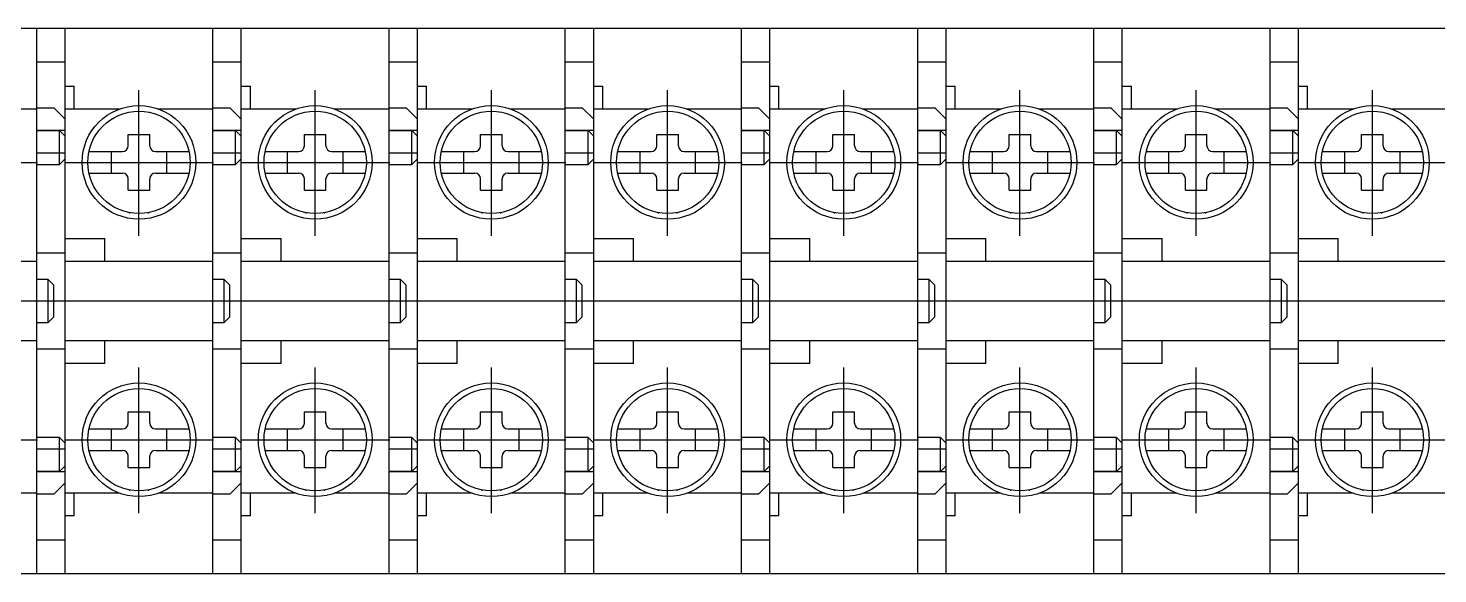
# Model space of a CAD drawing. Header units: millimetres. Extents: x 14879 to 47640, y -20740 to 344.
# Drawn here: x 43617.5 to 43741.5, y -4092.4 to -4044.4 of the extents above; entities that cross this region are included whole.
import ezdxf

# ---------------------------------------------------------------- set-up
doc = ezdxf.new("R2010")
doc.units = ezdxf.units.MM
doc.linetypes.add('CENTER', pattern=[50.8, 31.75, -6.35, 6.35, -6.35])

msp = doc.modelspace()

# ---------------------------------------------------------------- linework, layer by layer
at = {"color": 3}
for p, q in [((43602.77, -4044.38), (43618.27, -4044.38)), ((43618.27, -4092.38), (43618.27, -4044.38)), ((43618.27, -4044.38), (43633.77, -4044.38)), ((43618.27, -4092.38), (43618.27, -4044.38)), ((43620.77, -4064.88), (43620.77, -4044.38)), ((43633.77, -4092.38), (43633.77, -4044.38)), ((43633.77, -4044.38), (43649.27, -4044.38)), ((43633.77, -4092.38), (43633.77, -4044.38)), ((43636.27, -4064.88), (43636.27, -4044.38)), ((43649.27, -4092.38), (43649.27, -4044.38)), ((43649.27, -4044.38), (43664.77, -4044.38)), ((43649.27, -4092.38), (43649.27, -4044.38)), ((43651.77, -4064.88), (43651.77, -4044.38)), ((43664.77, -4092.38), (43664.77, -4044.38)), ((43664.77, -4044.38), (43680.27, -4044.38)), ((43664.77, -4092.38), (43664.77, -4044.38)), ((43667.27, -4064.88), (43667.27, -4044.38)), ((43680.27, -4092.38), (43680.27, -4044.38)), ((43680.27, -4044.38), (43695.77, -4044.38)), ((43680.27, -4092.38), (43680.27, -4044.38)), ((43682.77, -4064.88), (43682.77, -4044.38)), ((43695.77, -4092.38), (43695.77, -4044.38)), ((43695.77, -4044.38), (43711.27, -4044.38)), ((43695.77, -4092.38), (43695.77, -4044.38)), ((43698.27, -4064.88), (43698.27, -4044.38)), ((43711.27, -4092.38), (43711.27, -4044.38)), ((43711.27, -4044.38), (43726.77, -4044.38)), ((43711.27, -4092.38), (43711.27, -4044.38)), ((43713.77, -4064.88), (43713.77, -4044.38)), ((43726.77, -4092.38), (43726.77, -4044.38)), ((43726.77, -4044.38), (43742.27, -4044.38)), ((43726.77, -4092.38), (43726.77, -4044.38)), ((43729.27, -4064.88), (43729.27, -4044.38)), ((43620.77, -4047.38), (43618.27, -4047.38)), ((43636.27, -4047.38), (43633.77, -4047.38)), ((43651.77, -4047.38), (43649.27, -4047.38)), ((43667.27, -4047.38), (43664.77, -4047.38)), ((43682.77, -4047.38), (43680.27, -4047.38)), ((43698.27, -4047.38), (43695.77, -4047.38)), ((43713.77, -4047.38), (43711.27, -4047.38)), ((43729.27, -4047.38), (43726.77, -4047.38)), ((43620.77, -4049.48), (43621.57, -4049.48)), ((43621.57, -4051.48), (43621.57, -4049.48)), ((43636.27, -4049.48), (43637.07, -4049.48)), ((43637.07, -4051.48), (43637.07, -4049.48)), ((43651.77, -4049.48), (43652.57, -4049.48)), ((43652.57, -4051.48), (43652.57, -4049.48)), ((43667.27, -4049.48), (43668.07, -4049.48)), ((43668.07, -4051.48), (43668.07, -4049.48)), ((43682.77, -4049.48), (43683.57, -4049.48)), ((43683.57, -4051.48), (43683.57, -4049.48)), ((43698.27, -4049.48), (43699.07, -4049.48)), ((43699.07, -4051.48), (43699.07, -4049.48)), ((43713.77, -4049.48), (43714.57, -4049.48)), ((43714.57, -4051.48), (43714.57, -4049.48)), ((43729.27, -4049.48), (43730.07, -4049.48)), ((43730.07, -4051.48), (43730.07, -4049.48)), ((43613.48, -4051.48), (43618.27, -4051.48)), ((43618.27, -4051.38), (43619.77, -4051.38)), ((43620.77, -4052.39), (43619.77, -4051.39)), ((43620.77, -4051.48), (43625.57, -4051.48)), ((43628.98, -4051.48), (43633.77, -4051.48)), ((43633.77, -4051.38), (43635.27, -4051.38)), ((43636.27, -4052.39), (43635.27, -4051.39)), ((43636.27, -4051.48), (43641.07, -4051.48)), ((43644.48, -4051.48), (43649.27, -4051.48)), ((43649.27, -4051.38), (43650.77, -4051.38)), ((43651.77, -4052.39), (43650.77, -4051.39)), ((43651.77, -4051.48), (43656.57, -4051.48)), ((43659.98, -4051.48), (43664.77, -4051.48)), ((43664.77, -4051.38), (43666.27, -4051.38)), ((43667.27, -4052.39), (43666.27, -4051.39)), ((43667.27, -4051.48), (43672.07, -4051.48)), ((43675.48, -4051.48), (43680.27, -4051.48)), ((43680.27, -4051.38), (43681.77, -4051.38)), ((43682.77, -4052.39), (43681.77, -4051.39)), ((43682.77, -4051.48), (43687.57, -4051.48)), ((43690.98, -4051.48), (43695.77, -4051.48)), ((43695.77, -4051.38), (43697.27, -4051.38)), ((43698.27, -4052.39), (43697.27, -4051.39)), ((43698.27, -4051.48), (43703.07, -4051.48)), ((43706.48, -4051.48), (43711.27, -4051.48)), ((43711.27, -4051.38), (43712.77, -4051.38)), ((43713.77, -4052.39), (43712.77, -4051.39)), ((43713.77, -4051.48), (43718.57, -4051.48)), ((43721.98, -4051.48), (43726.77, -4051.48)), ((43726.77, -4051.38), (43728.27, -4051.38)), ((43729.27, -4052.39), (43728.27, -4051.39)), ((43729.27, -4051.48), (43734.07, -4051.48)), ((43737.48, -4051.48), (43742.27, -4051.48)), ((43618.27, -4053.38), (43620.27, -4053.38)), ((43620.77, -4053.38), (43618.27, -4053.38)), ((43620.27, -4056.38), (43620.27, -4053.38)), ((43620.27, -4053.39), (43620.77, -4053.89)), ((43620.77, -4084.38), (43620.77, -4052.38)), ((43633.77, -4053.38), (43635.77, -4053.38)), ((43636.27, -4053.38), (43633.77, -4053.38)), ((43635.77, -4056.38), (43635.77, -4053.38)), ((43635.77, -4053.39), (43636.27, -4053.89)), ((43636.27, -4084.38), (43636.27, -4052.38)), ((43649.27, -4053.38), (43651.27, -4053.38)), ((43651.77, -4053.38), (43649.27, -4053.38)), ((43651.27, -4056.38), (43651.27, -4053.38)), ((43651.27, -4053.39), (43651.77, -4053.89)), ((43651.77, -4084.38), (43651.77, -4052.38)), ((43664.77, -4053.38), (43666.77, -4053.38)), ((43667.27, -4053.38), (43664.77, -4053.38)), ((43666.77, -4056.38), (43666.77, -4053.38)), ((43666.77, -4053.39), (43667.27, -4053.89)), ((43667.27, -4084.38), (43667.27, -4052.38)), ((43680.27, -4053.38), (43682.27, -4053.38)), ((43682.77, -4053.38), (43680.27, -4053.38)), ((43682.27, -4056.38), (43682.27, -4053.38)), ((43682.27, -4053.39), (43682.77, -4053.89)), ((43682.77, -4084.38), (43682.77, -4052.38)), ((43695.77, -4053.38), (43697.77, -4053.38)), ((43698.27, -4053.38), (43695.77, -4053.38)), ((43697.77, -4056.38), (43697.77, -4053.38)), ((43697.77, -4053.39), (43698.27, -4053.89)), ((43698.27, -4084.38), (43698.27, -4052.38)), ((43711.27, -4053.38), (43713.27, -4053.38)), ((43713.77, -4053.38), (43711.27, -4053.38)), ((43713.27, -4056.38), (43713.27, -4053.38)), ((43713.27, -4053.39), (43713.77, -4053.89)), ((43713.77, -4084.38), (43713.77, -4052.38)), ((43726.77, -4053.38), (43728.77, -4053.38)), ((43729.27, -4053.38), (43726.77, -4053.38)), ((43728.77, -4056.38), (43728.77, -4053.38)), ((43728.77, -4053.39), (43729.27, -4053.89)), ((43729.27, -4084.38), (43729.27, -4052.38)), ((43626.32, -4053.73), (43628.22, -4053.73)), ((43626.32, -4054.73), (43626.32, -4053.73)), ((43628.22, -4054.73), (43628.22, -4053.73)), ((43641.82, -4053.73), (43643.72, -4053.73)), ((43641.82, -4054.73), (43641.82, -4053.73)), ((43643.72, -4054.73), (43643.72, -4053.73)), ((43657.32, -4053.73), (43659.22, -4053.73)), ((43657.32, -4054.73), (43657.32, -4053.73)), ((43659.22, -4054.73), (43659.22, -4053.73)), ((43672.82, -4053.73), (43674.72, -4053.73)), ((43672.82, -4054.73), (43672.82, -4053.73)), ((43674.72, -4054.73), (43674.72, -4053.73)), ((43688.32, -4053.73), (43690.22, -4053.73)), ((43688.32, -4054.73), (43688.32, -4053.73)), ((43690.22, -4054.73), (43690.22, -4053.73)), ((43703.82, -4053.73), (43705.72, -4053.73)), ((43703.82, -4054.73), (43703.82, -4053.73)), ((43705.72, -4054.73), (43705.72, -4053.73)), ((43719.32, -4053.73), (43721.22, -4053.73)), ((43719.32, -4054.73), (43719.32, -4053.73)), ((43721.22, -4054.73), (43721.22, -4053.73)), ((43734.82, -4053.73), (43736.72, -4053.73)), ((43734.82, -4054.73), (43734.82, -4053.73)), ((43736.72, -4054.73), (43736.72, -4053.73)), ((43620.77, -4055.39), (43618.27, -4055.39)), ((43620.27, -4056.39), (43620.77, -4055.89)), ((43622.88, -4055.23), (43625.82, -4055.23)), ((43624.82, -4055.23), (43624.82, -4057.14)), ((43628.72, -4055.23), (43631.67, -4055.23)), ((43629.72, -4057.14), (43629.72, -4055.23)), ((43636.27, -4055.39), (43633.77, -4055.39)), ((43635.77, -4056.39), (43636.27, -4055.89)), ((43638.38, -4055.23), (43641.32, -4055.23)), ((43640.32, -4055.23), (43640.32, -4057.14)), ((43644.22, -4055.23), (43647.17, -4055.23)), ((43645.22, -4057.14), (43645.22, -4055.23)), ((43651.77, -4055.39), (43649.27, -4055.39)), ((43651.27, -4056.39), (43651.77, -4055.89)), ((43653.88, -4055.23), (43656.82, -4055.23)), ((43655.82, -4055.23), (43655.82, -4057.14)), ((43659.72, -4055.23), (43662.67, -4055.23)), ((43660.72, -4057.14), (43660.72, -4055.23)), ((43667.27, -4055.39), (43664.77, -4055.39)), ((43666.77, -4056.39), (43667.27, -4055.89)), ((43669.38, -4055.23), (43672.32, -4055.23)), ((43671.32, -4055.23), (43671.32, -4057.14)), ((43675.22, -4055.23), (43678.17, -4055.23)), ((43676.22, -4057.14), (43676.22, -4055.23)), ((43682.77, -4055.39), (43680.27, -4055.39)), ((43682.27, -4056.39), (43682.77, -4055.89)), ((43684.88, -4055.23), (43687.82, -4055.23)), ((43686.82, -4055.23), (43686.82, -4057.14)), ((43690.72, -4055.23), (43693.67, -4055.23)), ((43691.72, -4057.14), (43691.72, -4055.23)), ((43698.27, -4055.39), (43695.77, -4055.39)), ((43697.77, -4056.39), (43698.27, -4055.89)), ((43700.38, -4055.23), (43703.32, -4055.23)), ((43702.32, -4055.23), (43702.32, -4057.14)), ((43706.22, -4055.23), (43709.17, -4055.23)), ((43707.22, -4057.14), (43707.22, -4055.23)), ((43713.77, -4055.39), (43711.27, -4055.39)), ((43713.27, -4056.39), (43713.77, -4055.89)), ((43715.88, -4055.23), (43718.82, -4055.23)), ((43717.82, -4055.23), (43717.82, -4057.14)), ((43721.72, -4055.23), (43724.67, -4055.23)), ((43722.72, -4057.14), (43722.72, -4055.23)), ((43729.27, -4055.39), (43726.77, -4055.39)), ((43728.77, -4056.39), (43729.27, -4055.89)), ((43731.38, -4055.23), (43734.32, -4055.23)), ((43733.32, -4055.23), (43733.32, -4057.14)), ((43737.22, -4055.23), (43740.17, -4055.23)), ((43738.22, -4057.14), (43738.22, -4055.23)), ((43618.27, -4056.38), (43620.27, -4056.38)), ((43622.88, -4057.14), (43625.82, -4057.14)), ((43628.72, -4057.14), (43631.67, -4057.14)), ((43633.77, -4056.38), (43635.77, -4056.38)), ((43638.38, -4057.14), (43641.32, -4057.14)), ((43644.22, -4057.14), (43647.17, -4057.14)), ((43649.27, -4056.38), (43651.27, -4056.38)), ((43653.88, -4057.14), (43656.82, -4057.14)), ((43659.72, -4057.14), (43662.67, -4057.14)), ((43664.77, -4056.38), (43666.77, -4056.38)), ((43669.38, -4057.14), (43672.32, -4057.14)), ((43675.22, -4057.14), (43678.17, -4057.14)), ((43680.27, -4056.38), (43682.27, -4056.38)), ((43684.88, -4057.14), (43687.82, -4057.14)), ((43690.72, -4057.14), (43693.67, -4057.14)), ((43695.77, -4056.38), (43697.77, -4056.38)), ((43700.38, -4057.14), (43703.32, -4057.14)), ((43706.22, -4057.14), (43709.17, -4057.14)), ((43711.27, -4056.38), (43713.27, -4056.38)), ((43715.88, -4057.14), (43718.82, -4057.14)), ((43721.72, -4057.14), (43724.67, -4057.14)), ((43726.77, -4056.38), (43728.77, -4056.38)), ((43731.38, -4057.14), (43734.32, -4057.14)), ((43737.22, -4057.14), (43740.17, -4057.14)), ((43626.32, -4058.63), (43626.32, -4057.63)), ((43628.22, -4058.63), (43628.22, -4057.63)), ((43641.82, -4058.63), (43641.82, -4057.63)), ((43643.72, -4058.63), (43643.72, -4057.63)), ((43657.32, -4058.63), (43657.32, -4057.63)), ((43659.22, -4058.63), (43659.22, -4057.63)), ((43672.82, -4058.63), (43672.82, -4057.63)), ((43674.72, -4058.63), (43674.72, -4057.63)), ((43688.32, -4058.63), (43688.32, -4057.63)), ((43690.22, -4058.63), (43690.22, -4057.63)), ((43703.82, -4058.63), (43703.82, -4057.63)), ((43705.72, -4058.63), (43705.72, -4057.63)), ((43719.32, -4058.63), (43719.32, -4057.63)), ((43721.22, -4058.63), (43721.22, -4057.63)), ((43734.82, -4058.63), (43734.82, -4057.63)), ((43736.72, -4058.63), (43736.72, -4057.63)), ((43626.32, -4058.63), (43628.22, -4058.63)), ((43641.82, -4058.63), (43643.72, -4058.63)), ((43657.32, -4058.63), (43659.22, -4058.63)), ((43672.82, -4058.63), (43674.72, -4058.63)), ((43688.32, -4058.63), (43690.22, -4058.63)), ((43703.82, -4058.63), (43705.72, -4058.63)), ((43719.32, -4058.63), (43721.22, -4058.63)), ((43734.82, -4058.63), (43736.72, -4058.63)), ((43626.47, -4060.68), (43626.47, -4060.61)), ((43628.07, -4060.61), (43628.07, -4060.68)), ((43641.97, -4060.68), (43641.97, -4060.61)), ((43643.57, -4060.61), (43643.57, -4060.68)), ((43657.47, -4060.68), (43657.47, -4060.61)), ((43659.07, -4060.61), (43659.07, -4060.68)), ((43672.97, -4060.68), (43672.97, -4060.61)), ((43674.57, -4060.61), (43674.57, -4060.68)), ((43688.47, -4060.68), (43688.47, -4060.61)), ((43690.07, -4060.61), (43690.07, -4060.68)), ((43703.97, -4060.68), (43703.97, -4060.61)), ((43705.57, -4060.61), (43705.57, -4060.68)), ((43719.47, -4060.68), (43719.47, -4060.61)), ((43721.07, -4060.61), (43721.07, -4060.68)), ((43734.97, -4060.68), (43734.97, -4060.61)), ((43736.57, -4060.61), (43736.57, -4060.68)), ((43620.77, -4062.88), (43624.27, -4062.88)), ((43624.27, -4064.88), (43624.27, -4062.88)), ((43636.27, -4062.88), (43639.77, -4062.88)), ((43639.77, -4064.88), (43639.77, -4062.88)), ((43651.77, -4062.88), (43655.27, -4062.88)), ((43655.27, -4064.88), (43655.27, -4062.88)), ((43667.27, -4062.88), (43670.77, -4062.88)), ((43670.77, -4064.88), (43670.77, -4062.88)), ((43682.77, -4062.88), (43686.27, -4062.88)), ((43686.27, -4064.88), (43686.27, -4062.88)), ((43698.27, -4062.88), (43701.77, -4062.88)), ((43701.77, -4064.88), (43701.77, -4062.88)), ((43713.77, -4062.88), (43717.27, -4062.88)), ((43717.27, -4064.88), (43717.27, -4062.88)), ((43729.27, -4062.88), (43732.77, -4062.88)), ((43732.77, -4064.88), (43732.77, -4062.88)), ((43620.77, -4064.18), (43618.27, -4064.18)), ((43636.27, -4064.18), (43633.77, -4064.18)), ((43651.77, -4064.18), (43649.27, -4064.18)), ((43667.27, -4064.18), (43664.77, -4064.18)), ((43682.77, -4064.18), (43680.27, -4064.18)), ((43698.27, -4064.18), (43695.77, -4064.18)), ((43713.77, -4064.18), (43711.27, -4064.18)), ((43729.27, -4064.18), (43726.77, -4064.18)), ((43605.27, -4064.88), (43618.27, -4064.88)), ((43620.77, -4064.88), (43633.77, -4064.88)), ((43636.27, -4064.88), (43649.27, -4064.88)), ((43651.77, -4064.88), (43664.77, -4064.88)), ((43667.27, -4064.88), (43680.27, -4064.88)), ((43682.77, -4064.88), (43695.77, -4064.88)), ((43698.27, -4064.88), (43711.27, -4064.88)), ((43713.77, -4064.88), (43726.77, -4064.88)), ((43729.27, -4064.88), (43742.27, -4064.88)), ((43619.27, -4066.49), (43618.27, -4066.49)), ((43619.27, -4070.28), (43619.27, -4066.49)), ((43619.27, -4066.49), (43619.77, -4066.99)), ((43619.77, -4069.78), (43619.77, -4066.99)), ((43634.77, -4066.49), (43633.77, -4066.49)), ((43634.77, -4070.28), (43634.77, -4066.49)), ((43634.77, -4066.49), (43635.27, -4066.99)), ((43635.27, -4069.78), (43635.27, -4066.99)), ((43650.27, -4066.49), (43649.27, -4066.49)), ((43650.27, -4070.28), (43650.27, -4066.49)), ((43650.27, -4066.49), (43650.77, -4066.99)), ((43650.77, -4069.78), (43650.77, -4066.99)), ((43665.77, -4066.49), (43664.77, -4066.49)), ((43665.77, -4070.28), (43665.77, -4066.49)), ((43665.77, -4066.49), (43666.27, -4066.99)), ((43666.27, -4069.78), (43666.27, -4066.99)), ((43681.27, -4066.49), (43680.27, -4066.49)), ((43681.27, -4070.28), (43681.27, -4066.49)), ((43681.27, -4066.49), (43681.77, -4066.99)), ((43681.77, -4069.78), (43681.77, -4066.99)), ((43696.77, -4066.49), (43695.77, -4066.49)), ((43696.77, -4070.28), (43696.77, -4066.49)), ((43696.77, -4066.49), (43697.27, -4066.99)), ((43697.27, -4069.78), (43697.27, -4066.99)), ((43712.27, -4066.49), (43711.27, -4066.49)), ((43712.27, -4070.28), (43712.27, -4066.49)), ((43712.27, -4066.49), (43712.77, -4066.99)), ((43712.77, -4069.78), (43712.77, -4066.99)), ((43727.77, -4066.49), (43726.77, -4066.49)), ((43727.77, -4070.28), (43727.77, -4066.49)), ((43727.77, -4066.49), (43728.27, -4066.99)), ((43728.27, -4069.78), (43728.27, -4066.99)), ((43618.27, -4070.28), (43619.27, -4070.28)), ((43619.77, -4069.78), (43619.27, -4070.28)), ((43633.77, -4070.28), (43634.77, -4070.28)), ((43635.27, -4069.78), (43634.77, -4070.28)), ((43649.27, -4070.28), (43650.27, -4070.28)), ((43650.77, -4069.78), (43650.27, -4070.28)), ((43664.77, -4070.28), (43665.77, -4070.28)), ((43666.27, -4069.78), (43665.77, -4070.28)), ((43680.27, -4070.28), (43681.27, -4070.28)), ((43681.77, -4069.78), (43681.27, -4070.28)), ((43695.77, -4070.28), (43696.77, -4070.28)), ((43697.27, -4069.78), (43696.77, -4070.28)), ((43711.27, -4070.28), (43712.27, -4070.28)), ((43712.77, -4069.78), (43712.27, -4070.28)), ((43726.77, -4070.28), (43727.77, -4070.28)), ((43728.27, -4069.78), (43727.77, -4070.28)), ((43618.27, -4071.88), (43605.27, -4071.88)), ((43633.77, -4071.88), (43620.77, -4071.88)), ((43620.77, -4092.38), (43620.77, -4071.88)), ((43624.27, -4073.88), (43624.27, -4071.88)), ((43649.27, -4071.88), (43636.27, -4071.88)), ((43636.27, -4092.38), (43636.27, -4071.88)), ((43639.77, -4073.88), (43639.77, -4071.88)), ((43664.77, -4071.88), (43651.77, -4071.88)), ((43651.77, -4092.38), (43651.77, -4071.88)), ((43655.27, -4073.88), (43655.27, -4071.88)), ((43680.27, -4071.88), (43667.27, -4071.88)), ((43667.27, -4092.38), (43667.27, -4071.88)), ((43670.77, -4073.88), (43670.77, -4071.88)), ((43695.77, -4071.88), (43682.77, -4071.88)), ((43682.77, -4092.38), (43682.77, -4071.88)), ((43686.27, -4073.88), (43686.27, -4071.88)), ((43711.27, -4071.88), (43698.27, -4071.88)), ((43698.27, -4092.38), (43698.27, -4071.88)), ((43701.77, -4073.88), (43701.77, -4071.88)), ((43726.77, -4071.88), (43713.77, -4071.88)), ((43713.77, -4092.38), (43713.77, -4071.88)), ((43717.27, -4073.88), (43717.27, -4071.88)), ((43742.27, -4071.88), (43729.27, -4071.88)), ((43729.27, -4092.38), (43729.27, -4071.88)), ((43732.77, -4073.88), (43732.77, -4071.88)), ((43618.27, -4072.59), (43620.77, -4072.59)), ((43633.77, -4072.59), (43636.27, -4072.59)), ((43649.27, -4072.59), (43651.77, -4072.59)), ((43664.77, -4072.59), (43667.27, -4072.59)), ((43680.27, -4072.59), (43682.77, -4072.59)), ((43695.77, -4072.59), (43698.27, -4072.59)), ((43711.27, -4072.59), (43713.77, -4072.59)), ((43726.77, -4072.59), (43729.27, -4072.59)), ((43624.27, -4073.88), (43620.77, -4073.88)), ((43639.77, -4073.88), (43636.27, -4073.88)), ((43655.27, -4073.88), (43651.77, -4073.88)), ((43670.77, -4073.88), (43667.27, -4073.88)), ((43686.27, -4073.88), (43682.77, -4073.88)), ((43701.77, -4073.88), (43698.27, -4073.88)), ((43717.27, -4073.88), (43713.77, -4073.88)), ((43732.77, -4073.88), (43729.27, -4073.88)), ((43626.32, -4078.13), (43628.22, -4078.13)), ((43626.32, -4079.13), (43626.32, -4078.13)), ((43628.22, -4079.13), (43628.22, -4078.13)), ((43641.82, -4078.13), (43643.72, -4078.13)), ((43641.82, -4079.13), (43641.82, -4078.13)), ((43643.72, -4079.13), (43643.72, -4078.13)), ((43657.32, -4078.13), (43659.22, -4078.13)), ((43657.32, -4079.13), (43657.32, -4078.13)), ((43659.22, -4079.13), (43659.22, -4078.13)), ((43672.82, -4078.13), (43674.72, -4078.13)), ((43672.82, -4079.13), (43672.82, -4078.13)), ((43674.72, -4079.13), (43674.72, -4078.13)), ((43688.32, -4078.13), (43690.22, -4078.13)), ((43688.32, -4079.13), (43688.32, -4078.13)), ((43690.22, -4079.13), (43690.22, -4078.13)), ((43703.82, -4078.13), (43705.72, -4078.13)), ((43703.82, -4079.13), (43703.82, -4078.13)), ((43705.72, -4079.13), (43705.72, -4078.13)), ((43719.32, -4078.13), (43721.22, -4078.13)), ((43719.32, -4079.13), (43719.32, -4078.13)), ((43721.22, -4079.13), (43721.22, -4078.13)), ((43734.82, -4078.13), (43736.72, -4078.13)), ((43734.82, -4079.13), (43734.82, -4078.13)), ((43736.72, -4079.13), (43736.72, -4078.13)), ((43620.27, -4080.38), (43618.27, -4080.38)), ((43620.27, -4083.38), (43620.27, -4080.38)), ((43620.77, -4080.88), (43620.27, -4080.38)), ((43622.88, -4079.63), (43625.82, -4079.63)), ((43624.82, -4079.63), (43624.82, -4081.53)), ((43628.72, -4079.63), (43631.67, -4079.63)), ((43629.72, -4081.53), (43629.72, -4079.63)), ((43635.77, -4080.38), (43633.77, -4080.38)), ((43635.77, -4083.38), (43635.77, -4080.38)), ((43636.27, -4080.88), (43635.77, -4080.38)), ((43638.38, -4079.63), (43641.32, -4079.63)), ((43640.32, -4079.63), (43640.32, -4081.53)), ((43644.22, -4079.63), (43647.17, -4079.63)), ((43645.22, -4081.53), (43645.22, -4079.63)), ((43651.27, -4080.38), (43649.27, -4080.38)), ((43651.27, -4083.38), (43651.27, -4080.38)), ((43651.77, -4080.88), (43651.27, -4080.38)), ((43653.88, -4079.63), (43656.82, -4079.63)), ((43655.82, -4079.63), (43655.82, -4081.53)), ((43659.72, -4079.63), (43662.67, -4079.63)), ((43660.72, -4081.53), (43660.72, -4079.63)), ((43666.77, -4080.38), (43664.77, -4080.38)), ((43666.77, -4083.38), (43666.77, -4080.38)), ((43667.27, -4080.88), (43666.77, -4080.38)), ((43669.38, -4079.63), (43672.32, -4079.63)), ((43671.32, -4079.63), (43671.32, -4081.53)), ((43675.22, -4079.63), (43678.17, -4079.63)), ((43676.22, -4081.53), (43676.22, -4079.63)), ((43682.27, -4080.38), (43680.27, -4080.38)), ((43682.27, -4083.38), (43682.27, -4080.38)), ((43682.77, -4080.88), (43682.27, -4080.38)), ((43684.88, -4079.63), (43687.82, -4079.63)), ((43686.82, -4079.63), (43686.82, -4081.53)), ((43690.72, -4079.63), (43693.67, -4079.63)), ((43691.72, -4081.53), (43691.72, -4079.63)), ((43697.77, -4080.38), (43695.77, -4080.38)), ((43697.77, -4083.38), (43697.77, -4080.38)), ((43698.27, -4080.88), (43697.77, -4080.38)), ((43700.38, -4079.63), (43703.32, -4079.63)), ((43702.32, -4079.63), (43702.32, -4081.53)), ((43706.22, -4079.63), (43709.17, -4079.63)), ((43707.22, -4081.53), (43707.22, -4079.63)), ((43713.27, -4080.38), (43711.27, -4080.38)), ((43713.27, -4083.38), (43713.27, -4080.38)), ((43713.77, -4080.88), (43713.27, -4080.38)), ((43715.88, -4079.63), (43718.82, -4079.63)), ((43717.82, -4079.63), (43717.82, -4081.53)), ((43721.72, -4079.63), (43724.67, -4079.63)), ((43722.72, -4081.53), (43722.72, -4079.63)), ((43728.77, -4080.38), (43726.77, -4080.38)), ((43728.77, -4083.38), (43728.77, -4080.38)), ((43729.27, -4080.88), (43728.77, -4080.38)), ((43731.38, -4079.63), (43734.32, -4079.63)), ((43733.32, -4079.63), (43733.32, -4081.53)), ((43737.22, -4079.63), (43740.17, -4079.63)), ((43738.22, -4081.53), (43738.22, -4079.63)), ((43618.27, -4081.38), (43620.77, -4081.38)), ((43622.88, -4081.53), (43625.82, -4081.53)), ((43626.32, -4083.03), (43626.32, -4082.03)), ((43628.22, -4083.03), (43628.22, -4082.03)), ((43628.72, -4081.53), (43631.67, -4081.53)), ((43633.77, -4081.38), (43636.27, -4081.38)), ((43638.38, -4081.53), (43641.32, -4081.53)), ((43641.82, -4083.03), (43641.82, -4082.03)), ((43643.72, -4083.03), (43643.72, -4082.03)), ((43644.22, -4081.53), (43647.17, -4081.53)), ((43649.27, -4081.38), (43651.77, -4081.38)), ((43653.88, -4081.53), (43656.82, -4081.53)), ((43657.32, -4083.03), (43657.32, -4082.03)), ((43659.22, -4083.03), (43659.22, -4082.03)), ((43659.72, -4081.53), (43662.67, -4081.53)), ((43664.77, -4081.38), (43667.27, -4081.38)), ((43669.38, -4081.53), (43672.32, -4081.53)), ((43672.82, -4083.03), (43672.82, -4082.03)), ((43674.72, -4083.03), (43674.72, -4082.03)), ((43675.22, -4081.53), (43678.17, -4081.53)), ((43680.27, -4081.38), (43682.77, -4081.38)), ((43684.88, -4081.53), (43687.82, -4081.53)), ((43688.32, -4083.03), (43688.32, -4082.03)), ((43690.22, -4083.03), (43690.22, -4082.03)), ((43690.72, -4081.53), (43693.67, -4081.53)), ((43695.77, -4081.38), (43698.27, -4081.38)), ((43700.38, -4081.53), (43703.32, -4081.53)), ((43703.82, -4083.03), (43703.82, -4082.03)), ((43705.72, -4083.03), (43705.72, -4082.03)), ((43706.22, -4081.53), (43709.17, -4081.53)), ((43711.27, -4081.38), (43713.77, -4081.38)), ((43715.88, -4081.53), (43718.82, -4081.53)), ((43719.32, -4083.03), (43719.32, -4082.03)), ((43721.22, -4083.03), (43721.22, -4082.03)), ((43721.72, -4081.53), (43724.67, -4081.53)), ((43726.77, -4081.38), (43729.27, -4081.38)), ((43731.38, -4081.53), (43734.32, -4081.53)), ((43734.82, -4083.03), (43734.82, -4082.03)), ((43736.72, -4083.03), (43736.72, -4082.03)), ((43737.22, -4081.53), (43740.17, -4081.53)), ((43620.77, -4082.88), (43620.27, -4083.38)), ((43626.32, -4083.03), (43628.22, -4083.03)), ((43636.27, -4082.88), (43635.77, -4083.38)), ((43641.82, -4083.03), (43643.72, -4083.03)), ((43651.77, -4082.88), (43651.27, -4083.38)), ((43657.32, -4083.03), (43659.22, -4083.03)), ((43667.27, -4082.88), (43666.77, -4083.38)), ((43672.82, -4083.03), (43674.72, -4083.03)), ((43682.77, -4082.88), (43682.27, -4083.38)), ((43688.32, -4083.03), (43690.22, -4083.03)), ((43698.27, -4082.88), (43697.77, -4083.38)), ((43703.82, -4083.03), (43705.72, -4083.03)), ((43713.77, -4082.88), (43713.27, -4083.38)), ((43719.32, -4083.03), (43721.22, -4083.03)), ((43729.27, -4082.88), (43728.77, -4083.38)), ((43734.82, -4083.03), (43736.72, -4083.03)), ((43620.27, -4083.38), (43618.27, -4083.38)), ((43618.27, -4083.38), (43620.77, -4083.38)), ((43619.77, -4085.38), (43620.77, -4084.38)), ((43635.77, -4083.38), (43633.77, -4083.38)), ((43633.77, -4083.38), (43636.27, -4083.38)), ((43635.27, -4085.38), (43636.27, -4084.38)), ((43651.27, -4083.38), (43649.27, -4083.38)), ((43649.27, -4083.38), (43651.77, -4083.38)), ((43650.77, -4085.38), (43651.77, -4084.38)), ((43666.77, -4083.38), (43664.77, -4083.38)), ((43664.77, -4083.38), (43667.27, -4083.38)), ((43666.27, -4085.38), (43667.27, -4084.38)), ((43682.27, -4083.38), (43680.27, -4083.38)), ((43680.27, -4083.38), (43682.77, -4083.38)), ((43681.77, -4085.38), (43682.77, -4084.38)), ((43697.77, -4083.38), (43695.77, -4083.38)), ((43695.77, -4083.38), (43698.27, -4083.38)), ((43697.27, -4085.38), (43698.27, -4084.38)), ((43713.27, -4083.38), (43711.27, -4083.38)), ((43711.27, -4083.38), (43713.77, -4083.38)), ((43712.77, -4085.38), (43713.77, -4084.38)), ((43728.77, -4083.38), (43726.77, -4083.38)), ((43726.77, -4083.38), (43729.27, -4083.38)), ((43728.27, -4085.38), (43729.27, -4084.38)), ((43618.27, -4085.29), (43613.48, -4085.29)), ((43619.77, -4085.38), (43618.27, -4085.38)), ((43625.57, -4085.29), (43620.77, -4085.29)), ((43621.57, -4087.29), (43621.57, -4085.29)), ((43626.47, -4085.08), (43626.47, -4085.01)), ((43628.07, -4085.01), (43628.07, -4085.08)), ((43633.77, -4085.29), (43628.98, -4085.29)), ((43635.27, -4085.38), (43633.77, -4085.38)), ((43641.07, -4085.29), (43636.27, -4085.29)), ((43637.07, -4087.29), (43637.07, -4085.29)), ((43641.97, -4085.08), (43641.97, -4085.01)), ((43643.57, -4085.01), (43643.57, -4085.08)), ((43649.27, -4085.29), (43644.48, -4085.29)), ((43650.77, -4085.38), (43649.27, -4085.38)), ((43656.57, -4085.29), (43651.77, -4085.29)), ((43652.57, -4087.29), (43652.57, -4085.29)), ((43657.47, -4085.08), (43657.47, -4085.01)), ((43659.07, -4085.01), (43659.07, -4085.08)), ((43664.77, -4085.29), (43659.98, -4085.29)), ((43666.27, -4085.38), (43664.77, -4085.38)), ((43672.07, -4085.29), (43667.27, -4085.29)), ((43668.07, -4087.29), (43668.07, -4085.29)), ((43672.97, -4085.08), (43672.97, -4085.01)), ((43674.57, -4085.01), (43674.57, -4085.08)), ((43680.27, -4085.29), (43675.48, -4085.29)), ((43681.77, -4085.38), (43680.27, -4085.38)), ((43687.57, -4085.29), (43682.77, -4085.29)), ((43683.57, -4087.29), (43683.57, -4085.29)), ((43688.47, -4085.08), (43688.47, -4085.01)), ((43690.07, -4085.01), (43690.07, -4085.08)), ((43695.77, -4085.29), (43690.98, -4085.29)), ((43697.27, -4085.38), (43695.77, -4085.38)), ((43703.07, -4085.29), (43698.27, -4085.29)), ((43699.07, -4087.29), (43699.07, -4085.29)), ((43703.97, -4085.08), (43703.97, -4085.01)), ((43705.57, -4085.01), (43705.57, -4085.08)), ((43711.27, -4085.29), (43706.48, -4085.29)), ((43712.77, -4085.38), (43711.27, -4085.38)), ((43718.57, -4085.29), (43713.77, -4085.29)), ((43714.57, -4087.29), (43714.57, -4085.29)), ((43719.47, -4085.08), (43719.47, -4085.01)), ((43721.07, -4085.01), (43721.07, -4085.08)), ((43726.77, -4085.29), (43721.98, -4085.29)), ((43728.27, -4085.38), (43726.77, -4085.38)), ((43734.07, -4085.29), (43729.27, -4085.29)), ((43730.07, -4087.29), (43730.07, -4085.29)), ((43734.97, -4085.08), (43734.97, -4085.01)), ((43736.57, -4085.01), (43736.57, -4085.08)), ((43742.27, -4085.29), (43737.48, -4085.29)), ((43621.57, -4087.29), (43620.77, -4087.29)), ((43637.07, -4087.29), (43636.27, -4087.29)), ((43652.57, -4087.29), (43651.77, -4087.29)), ((43668.07, -4087.29), (43667.27, -4087.29)), ((43683.57, -4087.29), (43682.77, -4087.29)), ((43699.07, -4087.29), (43698.27, -4087.29)), ((43714.57, -4087.29), (43713.77, -4087.29)), ((43730.07, -4087.29), (43729.27, -4087.29)), ((43618.27, -4089.39), (43620.77, -4089.39)), ((43633.77, -4089.39), (43636.27, -4089.39)), ((43649.27, -4089.39), (43651.77, -4089.39)), ((43664.77, -4089.39), (43667.27, -4089.39)), ((43680.27, -4089.39), (43682.77, -4089.39)), ((43695.77, -4089.39), (43698.27, -4089.39)), ((43711.27, -4089.39), (43713.77, -4089.39)), ((43726.77, -4089.39), (43729.27, -4089.39)), ((43618.27, -4092.38), (43602.77, -4092.38)), ((43633.77, -4092.38), (43618.27, -4092.38)), ((43649.27, -4092.38), (43633.77, -4092.38)), ((43664.77, -4092.38), (43649.27, -4092.38)), ((43680.27, -4092.38), (43664.77, -4092.38)), ((43695.77, -4092.38), (43680.27, -4092.38)), ((43711.27, -4092.38), (43695.77, -4092.38)), ((43726.77, -4092.38), (43711.27, -4092.38)), ((43742.27, -4092.38), (43726.77, -4092.38))]:
    msp.add_line(p, q, dxfattribs=at)
at = {"color": 3, "linetype": 'CENTER'}
for p, q in [((43627.27, -4062.65), (43627.27, -4049.83)), ((43642.77, -4062.65), (43642.77, -4049.83)), ((43658.27, -4062.65), (43658.27, -4049.83)), ((43673.77, -4062.65), (43673.77, -4049.83)), ((43689.27, -4062.65), (43689.27, -4049.83)), ((43704.77, -4062.65), (43704.77, -4049.83)), ((43720.27, -4062.65), (43720.27, -4049.83)), ((43735.77, -4062.65), (43735.77, -4049.83)), ((43605.32, -4056.19), (43618.33, -4056.19)), ((43620.82, -4056.19), (43633.83, -4056.19)), ((43636.32, -4056.19), (43649.33, -4056.19)), ((43651.82, -4056.19), (43664.83, -4056.19)), ((43667.32, -4056.19), (43680.33, -4056.19)), ((43682.82, -4056.19), (43695.83, -4056.19)), ((43698.32, -4056.19), (43711.33, -4056.19)), ((43713.82, -4056.19), (43726.83, -4056.19)), ((43729.32, -4056.19), (43742.33, -4056.19)), ((43601.23, -4068.38), (43621.55, -4068.38)), ((43616.73, -4068.38), (43637.05, -4068.38)), ((43632.23, -4068.38), (43652.55, -4068.38)), ((43647.73, -4068.38), (43668.04, -4068.38)), ((43663.23, -4068.38), (43683.54, -4068.38)), ((43678.73, -4068.38), (43699.04, -4068.38)), ((43694.23, -4068.38), (43714.54, -4068.38)), ((43709.73, -4068.38), (43730.04, -4068.38)), ((43725.23, -4068.38), (43745.54, -4068.38)), ((43740.73, -4068.38), (43761.04, -4068.38)), ((43627.27, -4087.05), (43627.27, -4074.23)), ((43642.77, -4087.05), (43642.77, -4074.23)), ((43658.27, -4087.05), (43658.27, -4074.23)), ((43673.77, -4087.05), (43673.77, -4074.23)), ((43689.27, -4087.05), (43689.27, -4074.23)), ((43704.77, -4087.05), (43704.77, -4074.23)), ((43720.27, -4087.05), (43720.27, -4074.23)), ((43735.77, -4087.05), (43735.77, -4074.23)), ((43605.32, -4080.59), (43618.33, -4080.59)), ((43620.82, -4080.59), (43633.83, -4080.59)), ((43636.32, -4080.59), (43649.33, -4080.59)), ((43651.82, -4080.59), (43664.83, -4080.59)), ((43667.32, -4080.59), (43680.33, -4080.59)), ((43682.82, -4080.59), (43695.83, -4080.59)), ((43698.32, -4080.59), (43711.33, -4080.59)), ((43713.82, -4080.59), (43726.83, -4080.59)), ((43729.32, -4080.59), (43742.33, -4080.59))]:
    msp.add_line(p, q, dxfattribs=at)
at = {"color": 3}
for centre, radius in [((43627.27, -4056.19), 5), ((43627.27, -4056.19), 4.5), ((43642.77, -4056.19), 5), ((43642.77, -4056.19), 4.5), ((43658.27, -4056.19), 5), ((43658.27, -4056.19), 4.5), ((43673.77, -4056.19), 5), ((43673.77, -4056.19), 4.5), ((43689.27, -4056.19), 5), ((43689.27, -4056.19), 4.5), ((43704.77, -4056.19), 5), ((43704.77, -4056.19), 4.5), ((43720.27, -4056.19), 5), ((43720.27, -4056.19), 4.5), ((43735.77, -4056.19), 5), ((43735.77, -4056.19), 4.5), ((43627.27, -4080.59), 5), ((43642.77, -4080.59), 5), ((43658.27, -4080.59), 5), ((43673.77, -4080.59), 5), ((43689.27, -4080.59), 5), ((43704.77, -4080.59), 5), ((43720.27, -4080.59), 5), ((43735.77, -4080.59), 5), ((43627.27, -4080.59), 4.5), ((43642.77, -4080.59), 4.5), ((43658.27, -4080.59), 4.5), ((43673.77, -4080.59), 4.5), ((43689.27, -4080.59), 4.5), ((43704.77, -4080.59), 4.5), ((43720.27, -4080.59), 4.5), ((43735.77, -4080.59), 4.5)]:
    msp.add_circle(centre, radius, dxfattribs=at)
for centre, start, end in [((43625.82, -4054.73), 270, 0), ((43628.72, -4054.73), 180, 270), ((43641.32, -4054.73), 270, 0), ((43644.22, -4054.73), 180, 270), ((43656.82, -4054.73), 270, 0), ((43659.72, -4054.73), 180, 270), ((43672.32, -4054.73), 270, 0), ((43675.22, -4054.73), 180, 270), ((43687.82, -4054.73), 270, 0), ((43690.72, -4054.73), 180, 270), ((43703.32, -4054.73), 270, 0), ((43706.22, -4054.73), 180, 270), ((43718.82, -4054.73), 270, 0), ((43721.72, -4054.73), 180, 270), ((43734.32, -4054.73), 270, 0), ((43737.22, -4054.73), 180, 270), ((43625.82, -4057.63), 0, 90), ((43628.72, -4057.63), 90, 180), ((43641.32, -4057.63), 0, 90), ((43644.22, -4057.63), 90, 180), ((43656.82, -4057.63), 0, 90), ((43659.72, -4057.63), 90, 180), ((43672.32, -4057.63), 0, 90), ((43675.22, -4057.63), 90, 180), ((43687.82, -4057.63), 0, 90), ((43690.72, -4057.63), 90, 180), ((43703.32, -4057.63), 0, 90), ((43706.22, -4057.63), 90, 180), ((43718.82, -4057.63), 0, 90), ((43721.72, -4057.63), 90, 180), ((43734.32, -4057.63), 0, 90), ((43737.22, -4057.63), 90, 180), ((43625.82, -4079.13), 270, 0), ((43628.72, -4079.13), 180, 270), ((43641.32, -4079.13), 270, 0), ((43644.22, -4079.13), 180, 270), ((43656.82, -4079.13), 270, 0), ((43659.72, -4079.13), 180, 270), ((43672.32, -4079.13), 270, 0), ((43675.22, -4079.13), 180, 270), ((43687.82, -4079.13), 270, 0), ((43690.72, -4079.13), 180, 270), ((43703.32, -4079.13), 270, 0), ((43706.22, -4079.13), 180, 270), ((43718.82, -4079.13), 270, 0), ((43721.72, -4079.13), 180, 270), ((43734.32, -4079.13), 270, 0), ((43737.22, -4079.13), 180, 270), ((43625.82, -4082.03), 0, 90), ((43628.72, -4082.03), 90, 180), ((43641.32, -4082.03), 0, 90), ((43644.22, -4082.03), 90, 180), ((43656.82, -4082.03), 0, 90), ((43659.72, -4082.03), 90, 180), ((43672.32, -4082.03), 0, 90), ((43675.22, -4082.03), 90, 180), ((43687.82, -4082.03), 0, 90), ((43690.72, -4082.03), 90, 180), ((43703.32, -4082.03), 0, 90), ((43706.22, -4082.03), 90, 180), ((43718.82, -4082.03), 0, 90), ((43721.72, -4082.03), 90, 180), ((43734.32, -4082.03), 0, 90), ((43737.22, -4082.03), 90, 180)]:
    msp.add_arc(centre, 0.5, start, end, dxfattribs=at)

doc.saveas('drawing.dxf')
